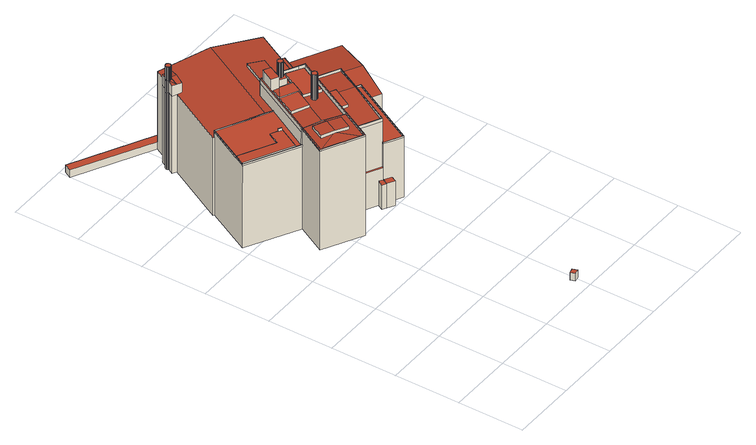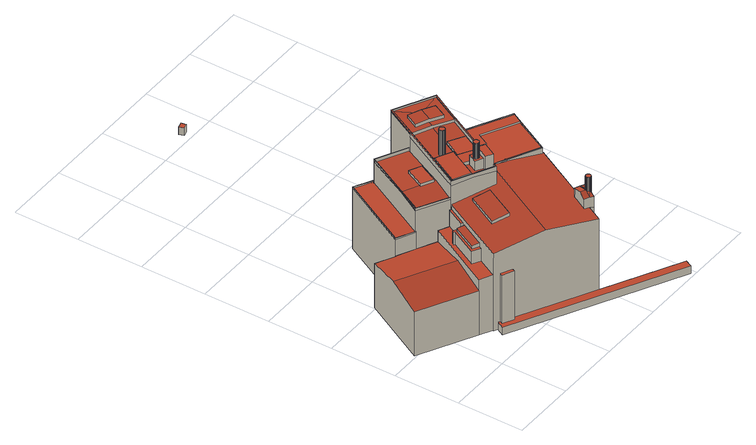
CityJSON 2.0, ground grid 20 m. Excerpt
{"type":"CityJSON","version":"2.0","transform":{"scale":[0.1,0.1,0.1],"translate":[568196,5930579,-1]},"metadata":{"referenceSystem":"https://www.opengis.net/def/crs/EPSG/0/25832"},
"CityObjects":{
"building1":{"type":"Building","attributes":{"Grundfläche 2D":"2.392122","Grundhöhe NN":"5.621"},"geometry":[{"type":"Solid","lod":"3","boundaries":[[[[0,1,2,3]],[[4,5,3,2]],[[5,6,0,3]],[[6,7,1,0]],[[7,4,2,1]],[[7,6,5,4]]]],"semantics":{"surfaces":[{"type":"RoofSurface"},{"type":"WallSurface"},{"type":"GroundSurface"}],"values":[[0,1,1,1,1,2]]}}]},
"building2":{"type":"Building","attributes":{"Grundfläche 2D":"2658.141362","Grundhöhe NN":"-0.001"},"children":["building2-1","building2-2","building2-3","building2-4","building2-5","building2-6","building2-7","building2-8"],"geometry":[{"type":"MultiSurface","lod":"3","boundaries":[[[8,9,10]],[[9,8,11,12,13,14,15]],[[16,17,18,19,20,21]],[[22,23,24,25,26,27,28,29,30,31,32,33,34]],[[35,36,37,38,39,40,41]],[[42,16,43]],[[44,16,42]],[[45,46,47,43,48]],[[42,43,47]],[[49,50,51,52]],[[53,54,55]],[[54,56,57]],[[58,54,57,59]],[[60,54,58,61]],[[62,63,64,65,66,67,68,69,70,55,54,60,71]],[[54,72,73,56]],[[73,74,75,56]],[[76,77,75]],[[78,79,80,81,82,83,84,85,86,75,77,87,88]],[[86,89,75]],[[89,56,75]],[[90,91,92,93,94]],[[95,96,97,98,99]],[[99,98,97,100,101,102]],[[103,104,105,106,107,108,109,110,111,112]],[[113,114,115,116,117,118,119,120,121,122,123,124,125,126,127]],[[128,129,130,131,132,133,134,135,136,137,138,139,140,141,142,143]],[[144,145,129,128]],[[146,145,144]],[[147,148,149,150,151]],[[152,153,154,155,156,157,158,159,160,161,162,163]],[[164,165,166,167,168,169,170,171,172,173,174]],[[175,176,177,178,179,180,181,182,183]],[[173,172,184,185,186,187,188,183,182,189,190,191,192,193,174]],[[183,188,175]],[[194,195,129,196,197,198,199,200,201,202,203,204,205]],[[206,207,208,209,210,211,196,129],[212,213,214,215]],[[216,217,218]],[[219,220,221,222,223,224,225,217,216],[226,227,226,221]],[[226,221,226,227]],[[228,229,230,231,232,233,234,235,236,237,238]],[[237,239,240,241,232,231,242,243,228,238]],[[244,245,246,247,248,249]],[[249,248,250,251,252,253,254,255,256,257,258,259,244]],[[253,260,261,247,246,245,262,263,254]],[[264,265,266,267]],[[268,269,270,271,272,273]],[[268,274,275,269]],[[270,276,277,271]],[[278,272,271]],[[279,280,281,282,283]],[[284,285,286,287]],[[288,289,290,291,292,293,294,295,296]],[[297,298,299,300,301]],[[302,303,304,305,306]],[[307,308,309,310,311,312,313,314,315,316]],[[273,272,317,318]],[[167,48,8,10,168]],[[48,43,16,12,11,8]],[[16,21,13,12]],[[182,181,15,14,13,21,189]],[[18,17,193,192]],[[19,18,192,191]],[[191,190,20,19]],[[20,190,189,21]],[[256,171,170,169,26,25]],[[27,177,176,28]],[[176,175,188,29,28]],[[187,30,29,188]],[[187,186,185,263,32,31,30]],[[262,319,320,321,22,34,33]],[[321,322,323,23,22]],[[23,323,324,257,24]],[[38,37,26,169,168,10,9,39]],[[325,326,179,178,35,41,40,39,9,15,181,180]],[[177,27,36,35,178]],[[27,26,37,36]],[[167,166,45,48]],[[166,165,46,45]],[[47,46,165,164]],[[164,174,193,17,44,42,47]],[[16,44,17]],[[52,51,215,214]],[[49,52,214,213]],[[50,49,213,212]],[[212,215,51,50]],[[327,328,53,55]],[[53,328,201,200,72,54]],[[200,199,74,73,72]],[[74,199,198,329,76,75]],[[329,330,77,76]],[[77,330,331,332]],[[332,331,333,334]],[[334,333,335,336]],[[336,335,337,338]],[[338,337,339,340]],[[340,339,341,342]],[[342,341,343,344]],[[344,343,345,346]],[[346,345,347,348]],[[348,347,349,350]],[[350,349,351,352]],[[352,351,353,354]],[[354,353,355,356]],[[356,355,357,358]],[[358,357,359,360]],[[360,359,361,362]],[[362,361,363,364]],[[364,363,365,366]],[[366,365,327,55]],[[92,91,230,229]],[[93,92,229,228]],[[228,243,93]],[[94,93,243,242]],[[90,94,242,231]],[[90,231,230,91]],[[247,261,100,97,96,250,248]],[[100,261,260,101]],[[260,253,252,251,95,99,102,101]],[[96,95,251,250]],[[121,103,112,138,122]],[[121,120,104,103]],[[109,108,105,104,120,119]],[[119,118,110,109]],[[117,139,111,110,118]],[[139,138,112,111]],[[137,136,124,123]],[[122,138,137,123]],[[139,117,116,140]],[[114,142,141,140,116,115]],[[114,113,143,142]],[[113,127,128,143]],[[128,127,126,146,144]],[[206,129,145,367]],[[131,130,129,195,368]],[[368,369,132,131]],[[133,132,369,370]],[[370,371,134,133]],[[371,372,135,134]],[[158,157,149,148]],[[155,151,150,149,157,156]],[[155,154,147,151]],[[367,145,146,126,125,324,323,208,207]],[[241,240,373,374,305,321,320,319,233,232]],[[209,208,323,322,321,305,304]],[[159,158,148,147,154,153,307,316,375,376,211,210,209,304,303]],[[289,288,267,266,294,293,197,196,211,376,377]],[[197,293,378,379,198]],[[329,198,379,380]],[[330,329,380,381]],[[331,330,381,382]],[[333,331,382,383]],[[335,333,383,384]],[[337,335,384,385]],[[339,337,385,386]],[[341,339,386,387]],[[343,341,387,388]],[[345,343,388,389]],[[347,345,389,390]],[[349,347,390,391]],[[351,349,391,392]],[[353,351,392,393]],[[355,353,393,394]],[[357,355,394,395]],[[359,357,395,396]],[[361,359,396,397]],[[363,361,397,398]],[[365,363,398,399]],[[327,365,399,400]],[[328,327,400,401]],[[201,328,401,402]],[[202,201,402,403]],[[203,202,403,404]],[[267,288,296,264]],[[264,296,295,265]],[[265,295,294,266]],[[405,274,268,273,318]],[[275,274,405,406]],[[276,270,407,408]],[[272,278,409,317]],[[410,281,280,301,300,411]],[[282,281,410,412]],[[283,282,412,413]],[[297,287,286,414,415,298]],[[377,416,290,289]],[[291,290,416,417]],[[292,291,417,418]],[[292,418,378,293]],[[299,298,415,419]],[[300,299,419,411]],[[301,280,219,216,218,284,287,297]],[[413,420,222,221,220,219,280,279,283]],[[222,420,409,278,223]],[[223,278,271,224]],[[224,271,277,225]],[[306,305,374,421,313]],[[302,306,313,312,160]],[[302,160,159,303]],[[218,217,422,236,235,285,284]],[[239,237,236,422,217,225,423]],[[373,240,239,423,225,277,276,408]],[[245,244,424,425]],[[286,285,235,234,233,319,262,245,425,414]],[[172,171,256,255,254,263,185,184]],[[259,135,372,426,424,244]],[[135,259,258,257,324,125,124,136]],[[313,421,407,270,314]],[[315,314,270,269,275]],[[315,275,406,375,316]],[[207,206,367]],[[194,368,195]],[[368,194,205,369]],[[369,205,204,370]],[[427,371,370,204,203,404]],[[372,371,427,426]],[[161,160,312,311]],[[161,311,310,162]],[[162,310,309,163]],[[163,309,308,152]],[[152,308,307,153]],[[317,409,420,413,412,410,411,419,415,414,425,424,426,427,404,403,402,401,400,399,398,397,396,395,394,393,392,391,390,389,388,387,386,385,384,383,382,381,380,379,378,418,417,416,377,376,375,406,405,318],[421,374,373,408,407]]],"semantics":{"surfaces":[{"type":"RoofSurface"},{"type":"WallSurface"},{"type":"GroundSurface"}],"values":[0,0,0,0,0,0,0,0,0,0,0,0,0,0,0,0,0,0,0,0,0,0,0,0,0,0,0,0,0,0,0,0,0,0,0,0,0,0,0,0,0,0,0,0,0,0,0,0,0,0,0,0,0,0,0,0,1,1,1,1,1,1,1,1,1,1,1,1,1,1,1,1,1,1,1,1,1,1,1,1,1,1,1,1,1,1,1,1,1,1,1,1,1,1,1,1,1,1,1,1,1,1,1,1,1,1,1,1,1,1,1,1,1,1,1,1,1,1,1,1,1,1,1,1,1,1,1,1,1,1,1,1,1,1,1,1,1,1,1,1,1,1,1,1,1,1,1,1,1,1,1,1,1,1,1,1,1,1,1,1,1,1,1,1,1,1,1,1,1,1,1,1,1,1,1,1,1,1,1,1,1,1,1,1,1,1,1,1,1,1,1,1,1,1,1,1,1,1,1,1,1,1,1,1,1,1,1,1,1,1,1,1,1,1,1,1,1,1,1,1,2]}}]},
"building2-1":{"type":"BuildingInstallation","parents":["building2"],"geometry":[{"type":"MultiSurface","lod":"3","boundaries":[[[428,429,430,431,432,433,434,435,436,437,438,439,440,441,442,443,444,445,446,447,448,449,450,451,452,453,454,455,456,457,458,459,460,461,462,463,464,465,466,467,468,469,470,471,472,473,474,475,476,477]],[[439,438,478,479]],[[479,480,440,439]],[[481,482,434,433]],[[482,483,435,434]],[[483,484,436,435]],[[484,485,437,436]],[[485,478,438,437]],[[480,486,441,440]],[[486,487,442,441]],[[487,488,443,442]],[[488,489,444,443]],[[489,490,445,444]],[[490,491,446,445]],[[491,492,447,446]],[[492,493,448,447]],[[493,494,449,448]],[[494,495,450,449]],[[495,496,451,450]],[[496,497,452,451]],[[497,498,453,452]],[[498,499,454,453]],[[499,500,455,454]],[[500,501,456,455]],[[501,502,457,456]],[[502,503,458,457]],[[503,504,459,458]],[[504,505,460,459]],[[505,506,461,460]],[[506,507,462,461]],[[507,508,463,462]],[[508,509,464,463]],[[465,464,509,510]],[[510,511,466,465]],[[511,512,467,466]],[[512,513,468,467]],[[513,514,469,468]],[[514,515,470,469]],[[515,516,471,470]],[[516,517,472,471]],[[517,518,473,472]],[[518,519,474,473]],[[519,520,475,474]],[[520,521,476,475]],[[521,522,477,476]],[[522,523,428,477]],[[523,524,429,428]],[[524,525,430,429]],[[525,526,431,430]],[[526,527,432,431]],[[527,481,433,432]]],"semantics":{"surfaces":[{"type":"RoofSurface"},{"type":"WallSurface"}],"values":[0,1,1,1,1,1,1,1,1,1,1,1,1,1,1,1,1,1,1,1,1,1,1,1,1,1,1,1,1,1,1,1,1,1,1,1,1,1,1,1,1,1,1,1,1,1,1,1,1,1,1]}}]},
"building2-2":{"type":"BuildingInstallation","parents":["building2"],"geometry":[{"type":"MultiSurface","lod":"3","boundaries":[[[528,529,530,531,532,533,534,535,536,537,538,539,540,541,542,543,544,545,546,547,548,549,550,551,552,553,554,555,556,557,558,559,560,561,562,563,564,565,566,567,568,569,570,571,572,573,574,575,576]],[[537,536,577,578]],[[538,537,578,579]],[[532,531,580,581]],[[533,532,581,582]],[[534,533,582,583]],[[535,534,583,584]],[[536,535,584,577]],[[539,538,579,585]],[[540,539,585,586]],[[541,540,586,587]],[[542,541,587,588]],[[543,542,588,589]],[[544,543,589,590]],[[545,544,590,591]],[[546,545,591,592]],[[547,546,592,593]],[[548,547,593,594]],[[549,548,594,595]],[[550,549,595,596]],[[551,550,596,597]],[[552,551,597,598]],[[553,552,598,599]],[[554,553,599,600]],[[555,554,600,601]],[[556,555,601,602]],[[557,556,602,603]],[[558,557,603,604]],[[559,558,604,605]],[[560,559,605,606]],[[561,560,606,607]],[[562,561,607,608]],[[563,562,608,609]],[[564,563,609,610]],[[565,564,610,611]],[[566,565,611,612]],[[567,566,612,613]],[[568,567,613,614]],[[569,568,614,615]],[[570,569,615,616]],[[571,570,616,617]],[[572,571,617,618]],[[573,572,618,619]],[[574,573,619,620]],[[575,574,620,621]],[[576,575,621,622]],[[528,576,622,623]],[[529,528,623,624]],[[530,529,624,625]],[[531,530,625,580]]],"semantics":{"surfaces":[{"type":"RoofSurface"},{"type":"WallSurface"}],"values":[0,1,1,1,1,1,1,1,1,1,1,1,1,1,1,1,1,1,1,1,1,1,1,1,1,1,1,1,1,1,1,1,1,1,1,1,1,1,1,1,1,1,1,1,1,1,1,1,1,1]}}]},
"building2-3":{"type":"BuildingInstallation","parents":["building2"],"geometry":[{"type":"MultiSurface","lod":"3","boundaries":[[[626,627,628,629,630,631,632,633,634,635,636,637,638,639,640,641,642,643,644,645,646,647,648,649,650,651,652,653,654,655,656,657,658,659,660,661,662,663,664,665,666,667,668,669,670,671,672]],[[630,629,56,89]],[[631,630,89,86]],[[632,631,86,85]],[[633,632,85,84]],[[634,633,84,83]],[[635,634,83,82]],[[636,635,82,81]],[[637,636,81,80]],[[638,637,80,79]],[[638,79,78]],[[639,638,78,88]],[[640,639,88,87]],[[641,640,87,77]],[[77,332,642,641]],[[332,334,643,642]],[[334,336,644,643]],[[336,338,645,644]],[[338,340,646,645]],[[340,342,647,646]],[[342,344,648,647]],[[344,346,649,648]],[[346,348,650,649]],[[348,350,651,650]],[[350,352,652,651]],[[352,354,653,652]],[[354,356,654,653]],[[356,358,655,654]],[[358,360,656,655]],[[360,362,657,656]],[[362,364,658,657]],[[364,366,659,658]],[[366,55,70,661,660,659]],[[662,661,70,69]],[[663,662,69,68]],[[664,663,68,67]],[[665,664,67,66]],[[666,665,66,65]],[[667,666,65,64]],[[668,667,64,63]],[[669,668,63,62]],[[670,669,62,71]],[[671,670,71,60]],[[672,671,60,61]],[[626,672,61,58]],[[627,626,58,59]],[[628,627,59,57]],[[629,628,57,56]]],"semantics":{"surfaces":[{"type":"RoofSurface"},{"type":"WallSurface"}],"values":[0,1,1,1,1,1,1,1,1,1,1,1,1,1,1,1,1,1,1,1,1,1,1,1,1,1,1,1,1,1,1,1,1,1,1,1,1,1,1,1,1,1,1,1,1,1,1,1]}}]},
"building2-4":{"type":"BuildingInstallation","parents":["building2"],"geometry":[{"type":"MultiSurface","lod":"3","boundaries":[[[673,674,675,676,677,678,422,679,680,681,682,683,684,685,423]],[[218,216,219,681,680,679]],[[219,220,221,222,683,682,681]],[[222,223,684,683]],[[223,224,685,684]],[[224,225,423,685]],[[225,686,673,423]],[[686,687,674,673]],[[226,675,674,687]],[[226,688,676,675]],[[688,227,689,678,677,676]],[[218,679,422,678,689,217]]],"semantics":{"surfaces":[{"type":"RoofSurface"},{"type":"WallSurface"}],"values":[0,1,1,1,1,1,1,1,1,1,1,1]}}]},
"building2-5":{"type":"BuildingInstallation","parents":["building2"],"geometry":[{"type":"MultiSurface","lod":"3","boundaries":[[[690,691,692,693,694,695,696,697,698]],[[234,235,690,698]],[[235,236,691,690]],[[237,239,692,691,236]],[[239,240,693,692]],[[241,694,693,240]],[[241,699,700,696,695,694]],[[700,238,701,697,696]],[[698,697,701,234]]],"semantics":{"surfaces":[{"type":"RoofSurface"},{"type":"WallSurface"}],"values":[0,1,1,1,1,1,1,1,1]}}]},
"building2-6":{"type":"BuildingInstallation","parents":["building2"],"geometry":[{"type":"MultiSurface","lod":"3","boundaries":[[[702,703,704,25,24,705,706,707,708,33,32,709]],[[257,258,259,706,705,24]],[[707,706,259,244]],[[244,245,708,707]],[[245,262,33,708]],[[263,710,709,32]],[[710,246,249,711,704,703,702,709]],[[256,25,704,711]]],"semantics":{"surfaces":[{"type":"RoofSurface"},{"type":"WallSurface"}],"values":[0,1,1,1,1,1,1,1]}}]},
"building2-7":{"type":"BuildingInstallation","parents":["building2"],"geometry":[{"type":"MultiSurface","lod":"3","boundaries":[[[712,713,714,715]],[[105,108,715,714]],[[712,715,108,107]],[[713,712,107,106]],[[714,713,106,105]]],"semantics":{"surfaces":[{"type":"RoofSurface"},{"type":"WallSurface"}],"values":[0,1,1,1,1]}}]},
"building2-8":{"type":"BuildingInstallation","parents":["building2"],"geometry":[{"type":"MultiSurface","lod":"3","boundaries":[[[716,326,325,717],[598,597,596,595,594,593,592,591,590,589,588,587,586,585,579,578,577,584,583,582,581,580,625,624,623,622,621,620,619,618,617,616,615,614,613,612,611,610,609,608,607,606,605,604,603,602,601,600,599]],[[180,718,717,325]],[[718,719,716,717]],[[719,179,326,716]]],"semantics":{"surfaces":[{"type":"RoofSurface"},{"type":"WallSurface"}],"values":[0,1,1,1]}}]}
},
"vertices":[
[349,4,91],[344,19,91],[329,15,91],[333,0,91],[329,15,66],[333,0,66],[349,4,66],[344,19,66],
[242,872,340],[274,895,341],[258,903,340],[292,846,342],[295,844,342],[312,877,342],[310,879,342],[275,897,341],[295,844,340],[286,828,340],[335,802,339],[382,891,339],[333,917,340],[312,877,340],[395,895,343],[277,957,343],[170,754,343],[172,752,343],[253,906,343],[274,945,343],[278,953,343],[374,903,343],[391,894,343],[390,893,343],[285,693,343],[288,692,343],[394,894,343],[294,935,378],[274,945,378],[253,906,378],[258,903,378],[274,895,378],[283,913,378],[289,925,378],[284,829,340],[292,846,340],[286,828,341],[213,816,338],[262,790,340],[283,830,340],[242,872,338],[358,937,281],[409,1034,281],[363,1058,290],[312,961,290],[165,1157,300],[177,1151,300],[174,1174,303],[187,1177,306],[186,1176,306],[185,1175,306],[186,1175,306],[184,1173,305],[185,1174,305],[182,1173,305],[181,1172,304],[180,1172,304],[179,1172,304],[178,1172,304],[177,1173,304],[176,1173,303],[175,1173,303],[175,1174,303],[183,1173,305],[190,1144,300],[203,1169,306],[216,1192,300],[202,1199,300],[191,1205,300],[181,1187,303],[184,1186,303],[184,1186,304],[185,1185,304],[186,1184,304],[187,1183,305],[187,1182,305],[187,1181,305],[187,1180,306],[187,1179,306],[182,1187,303],[183,1187,303],[187,1178,306],[363,818,295],[334,761,293],[369,743,293],[400,802,295],[364,820,295],[184,727,349],[164,687,349],[201,668,351],[202,670,351],[221,708,351],[237,649,349],[258,688,349],[222,707,351],[154,761,289],[189,826,289],[187,827,289],[186,825,289],[177,830,289],[178,832,289],[157,843,289],[138,806,289],[31,862,289],[16,834,289],[183,921,286],[182,919,286],[180,920,286],[87,969,286],[31,862,283],[138,806,283],[157,843,284],[189,826,284],[154,761,283],[16,834,283],[15,830,283],[168,750,283],[170,754,283],[242,890,286],[191,917,286],[191,917,288],[222,903,289],[184,923,288],[182,924,288],[181,922,288],[86,971,288],[12,830,288],[167,748,288],[168,750,288],[15,830,288],[16,834,288],[31,862,288],[87,969,288],[180,920,288],[182,919,288],[183,921,288],[221,901,288],[243,892,288],[242,890,288],[465,1033,247],[426,959,247],[446,949,245],[446,950,245],[484,1023,245],[494,1029,235],[469,1042,235],[465,1033,235],[484,1023,235],[446,950,235],[446,949,235],[426,959,235],[423,953,235],[428,950,235],[451,938,235],[455,945,235],[451,947,235],[283,830,332],[262,790,332],[213,816,329],[242,872,329],[258,903,329],[253,906,329],[174,755,329],[172,752,329],[228,723,333],[263,790,333],[284,829,333],[333,924,333],[278,953,329],[274,945,329],[294,935,330],[289,925,330],[275,898,330],[275,897,330],[310,879,333],[330,918,333],[229,722,332],[285,693,329],[390,893,329],[391,894,329],[374,903,330],[312,877,332],[333,917,332],[382,891,329],[335,802,329],[286,828,332],[182,924,282],[204,913,286],[365,1175,289],[227,1247,267],[202,1199,267],[216,1192,269],[190,1144,269],[177,1151,267],[81,970,267],[85,968,267],[86,971,267],[181,922,282],[240,894,286],[243,892,285],[277,957,285],[393,896,266],[501,1101,266],[502,1103,266],[409,1034,274],[358,937,274],[312,961,281],[363,1058,281],[372,634,210],[376,639,210],[375,639,210],[372,633,210],[373,633,210],[394,622,209],[426,605,208],[539,819,208],[485,847,210],[485,846,210],[390,626,209],[376,638,210],[398,799,287],[369,743,284],[334,761,283],[363,818,287],[356,821,287],[288,692,279],[286,688,279],[285,686,279],[376,639,279],[447,774,287],[446,774,287],[485,846,282],[394,894,282],[393,892,282],[364,820,287],[400,802,287],[120,660,338],[238,598,338],[236,602,338],[204,666,342],[198,670,342],[125,660,338],[164,687,339],[184,727,339],[221,708,342],[222,707,342],[229,722,342],[228,723,342],[172,752,338],[170,754,338],[168,750,338],[167,748,338],[258,688,339],[237,649,339],[288,692,338],[285,693,338],[488,1120,194],[455,1137,194],[451,1129,194],[484,1112,194],[648,889,173],[481,977,173],[429,877,156],[485,847,156],[540,822,156],[597,793,156],[704,994,156],[537,1082,156],[428,876,156],[485,846,156],[539,819,156],[373,633,91],[372,633,91],[363,616,91],[385,605,91],[394,622,91],[375,639,130],[285,686,130],[282,681,130],[372,634,130],[484,1112,34],[489,1109,34],[501,1131,34],[12,1388,34],[1,1366,34],[227,1247,34],[451,1129,34],[455,1137,34],[488,1120,34],[372,634,90],[360,641,90],[351,623,90],[363,617,90],[372,633,90],[428,950,249],[423,953,249],[393,896,249],[395,895,249],[398,893,249],[469,1042,194],[494,1029,194],[451,947,194],[455,945,194],[451,938,194],[428,950,194],[398,893,194],[429,877,194],[537,1082,194],[501,1101,194],[540,822,10],[597,793,10],[288,692,328],[394,894,328],[395,895,328],[335,927,333],[277,957,328],[170,754,328],[275,898,363],[289,925,363],[174,1174,265],[165,1157,265],[191,1205,265],[181,1187,265],[180,1188,265],[180,1188,303],[179,1188,265],[179,1188,304],[178,1187,265],[178,1187,304],[177,1187,265],[177,1187,304],[176,1187,264],[176,1187,304],[175,1186,264],[175,1186,305],[174,1185,264],[174,1185,306],[173,1184,264],[173,1184,306],[172,1183,264],[172,1183,305],[172,1182,264],[172,1182,305],[172,1181,264],[172,1181,304],[172,1180,264],[172,1180,304],[172,1179,264],[172,1179,304],[172,1178,264],[172,1178,304],[172,1177,265],[172,1177,304],[173,1176,265],[173,1176,304],[173,1175,265],[173,1175,304],[174,1175,265],[174,1175,303],[243,892,286],[182,924,286],[181,922,286],[86,971,286],[12,830,283],[167,748,283],[394,894,10],[395,895,10],[501,1101,10],[502,1103,10],[489,1109,10],[227,1247,10],[202,1199,10],[191,1205,10],[181,1187,10],[180,1188,10],[179,1188,10],[178,1187,10],[177,1187,10],[176,1187,10],[175,1186,10],[174,1185,10],[173,1184,10],[172,1183,10],[172,1182,10],[172,1181,10],[172,1180,10],[172,1179,10],[172,1178,10],[172,1177,10],[173,1176,10],[173,1175,10],[174,1175,10],[174,1174,10],[165,1157,10],[177,1151,10],[81,970,10],[85,968,10],[704,994,10],[537,1082,10],[429,877,10],[428,876,10],[539,819,10],[363,616,10],[363,617,10],[385,605,10],[394,622,10],[282,681,10],[360,641,10],[501,1131,10],[12,1388,10],[1,1366,10],[351,623,10],[426,605,10],[398,893,10],[376,639,213],[485,846,213],[120,660,10],[238,598,10],[167,748,10],[12,830,10],
[297,810,414],[296,809,414],[295,809,414],[295,808,414],[294,807,414],[294,806,414],[293,805,414],[293,804,414],[293,803,414],[293,802,414],[293,801,414],[293,800,414],[294,799,414],[294,798,414],[295,797,414],[296,796,414],[296,795,414],[297,795,414],[298,794,414],[299,794,414],[300,794,414],[301,794,414],[303,794,414],[304,794,414],[305,795,414],[306,795,414],[306,796,414],[307,796,414],[308,797,414],[309,798,414],[309,799,414],[309,800,414],[310,801,414],[310,802,414],[310,803,414],[310,804,414],[309,805,414],[309,806,414],[308,807,414],[308,808,414],[307,809,414],[306,809,414],[305,810,414],[304,810,414],[303,811,414],[302,811,414],[301,811,414],[300,811,414],[299,811,414],[298,810,414],[293,801,331],[293,800,331],[294,799,331],[294,806,331],[293,805,331],[293,804,331],[293,803,331],[293,802,331],[294,798,331],[295,797,331],[296,796,331],[296,795,331],[297,795,331],[298,794,331],[299,794,331],[300,794,331],[301,794,331],[303,794,331],[304,794,330],[305,795,330],[306,795,330],[306,796,330],[307,796,330],[308,797,330],[309,798,330],[309,799,330],[309,800,330],[310,801,330],[310,802,330],[310,803,330],[310,804,330],[309,805,330],[309,806,331],[308,807,331],[308,808,331],[307,809,331],[306,809,331],[305,810,331],[304,810,331],[303,811,331],[302,811,331],[301,811,331],[300,811,331],[299,811,331],[298,810,331],[297,810,331],[296,809,331],[295,809,331],[295,808,331],[294,807,331],
[289,912,413],[288,911,413],[287,910,413],[286,909,413],[286,908,413],[286,907,413],[286,906,413],[286,905,413],[286,903,413],[286,902,413],[287,901,413],[287,900,413],[288,900,413],[288,899,413],[289,898,413],[290,898,413],[291,897,413],[292,897,413],[293,897,413],[294,897,413],[295,897,413],[296,897,413],[297,897,413],[298,898,413],[299,898,413],[300,899,413],[301,900,413],[301,901,413],[302,902,413],[302,903,413],[303,904,413],[303,905,413],[303,906,413],[303,907,413],[302,908,413],[302,909,413],[301,910,413],[301,911,413],[300,911,413],[299,912,413],[298,913,413],[297,913,413],[296,913,413],[295,914,413],[294,914,413],[293,914,413],[292,913,413],[291,913,413],[290,913,413],[286,903,363],[286,902,363],[287,901,363],[286,909,363],[286,908,363],[286,907,363],[286,906,363],[286,905,363],[287,900,363],[288,900,363],[288,899,363],[289,898,363],[290,898,363],[291,897,363],[292,897,363],[293,897,363],[294,897,363],[295,897,363],[296,897,363],[297,897,363],[298,898,363],[299,898,363],[300,899,363],[301,900,363],[301,901,363],[302,902,363],[302,903,363],[303,904,363],[303,905,363],[303,906,363],[303,907,363],[302,908,363],[302,909,363],[301,910,363],[301,911,363],[300,911,363],[299,912,363],[298,913,363],[297,913,363],[296,913,363],[295,914,363],[294,914,363],[293,914,363],[292,913,363],[291,913,363],[290,913,363],[289,912,363],[288,911,363],[287,910,363],
[185,1175,349],[186,1175,349],[186,1176,349],[187,1177,349],[187,1178,349],[187,1179,349],[187,1180,349],[187,1181,349],[187,1182,349],[187,1183,349],[186,1184,349],[185,1185,349],[184,1186,349],[183,1187,349],[182,1187,349],[181,1187,349],[180,1188,349],[179,1188,349],[178,1187,349],[177,1187,349],[176,1187,349],[175,1186,349],[174,1185,349],[173,1184,349],[172,1183,349],[172,1182,349],[172,1181,349],[172,1180,349],[172,1179,349],[172,1178,349],[172,1177,349],[173,1176,349],[173,1175,349],[174,1175,349],[174,1174,349],[175,1174,349],[175,1173,349],[176,1173,349],[177,1173,349],[178,1172,349],[179,1172,349],[180,1172,349],[181,1172,349],[182,1173,349],[183,1173,349],[184,1173,349],[185,1174,349],
[537,818,213],[425,607,213],[390,626,213],[374,634,213],[376,638,213],[377,638,213],[375,639,213],[372,634,213],[372,633,213],[373,633,213],[426,605,213],[539,819,213],[485,847,213],[537,818,208],[425,607,208],[374,634,210],[377,638,210],
[285,686,289],[376,639,289],[485,846,289],[394,894,289],[393,892,289],[397,890,289],[483,845,289],[376,641,289],[286,688,289],[397,890,282],[483,845,282],[376,641,279],
[236,602,343],[125,660,343],[124,661,343],[168,750,343],[167,748,343],[120,660,343],[238,598,343],[237,602,343],[237,602,338],[124,661,338],
[177,830,298],[186,825,298],[187,827,298],[178,832,298],
[312,913,363],[298,886,363],[298,886,332],[312,913,332]
]}
